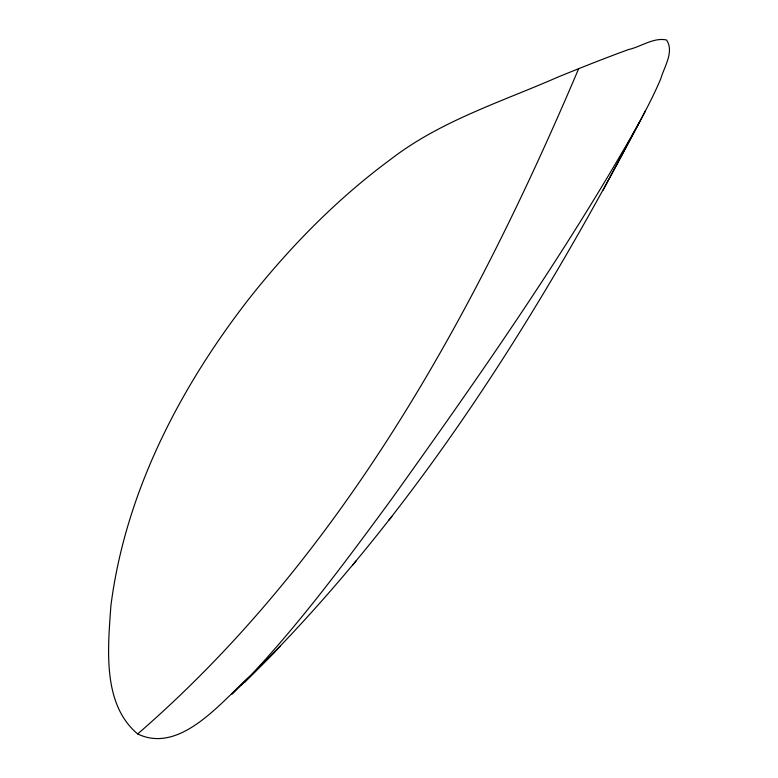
<?xml version="1.0" encoding="UTF-8"?>
<svg xmlns="http://www.w3.org/2000/svg" width="778" height="778" viewBox="0 0 778 778"><rect width="100%" height="100%" fill="white"/><g stroke="black" fill="none" stroke-linecap="round" stroke-linejoin="round"><path stroke-width="1.17" d="M578.667 68.697C474.483 314.234 341.785 556.999 137.687 733.946C102.054 704.148 107.938 648.181 110.855 606.13C125.112 493.417 179.115 389.049 247.978 300.094C289.397 247.462 336.748 199.119 390.721 159.296C440.543 120.862 501.265 101.947 558.186 76.973C581.497 67.482 604.885 58.155 628.536 49.549C641.004 46.826 653.656 37.14 666.532 39.999C674.448 51.62 664.217 66.82 660.853 78.568C654.493 93.7 646.907 108.268 639.166 122.73C532.667 325.116 408.654 521.863 244.166 682.491L280.469 646.129M603.067 190.202L645.429 110.933M639.166 122.73C565.178 253.784 478.655 377.301 391.198 499.622C346.813 560.034 302.117 620.552 250.847 675.362C223.072 699.665 181.041 754.855 137.687 733.946M352.813 565.003L356.227 560.763M388.854 520.151L391.927 516.339M241.306 685.194L275.49 651.098L232.087 694.229"/></g></svg>
